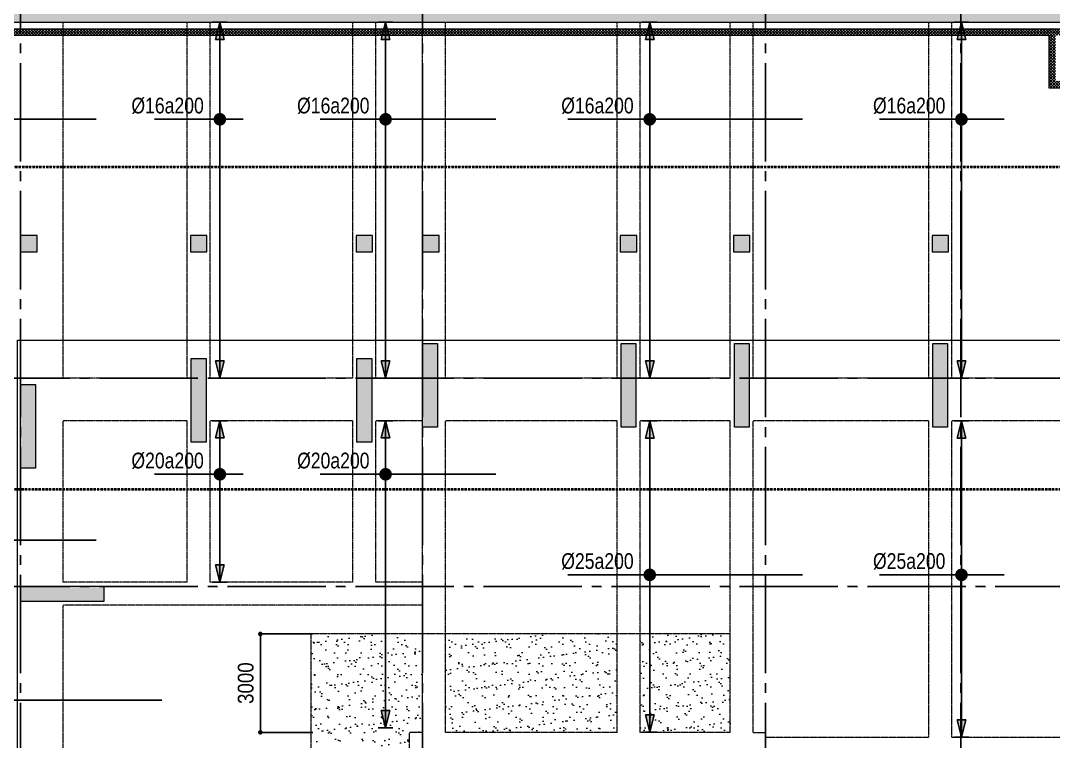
# Model space of a CAD drawing. Header units: millimetres. Extents: x -3819597 to -2591384, y 582389 to 820195.
# Drawn here: x -3748495 to -3717024, y 751156 to 773126 of the extents above; entities that cross this region are included whole.
import ezdxf
from ezdxf.enums import TextEntityAlignment as Align

# ---------------------------------------------------------------- set-up
doc = ezdxf.new("R2010")
doc.units = ezdxf.units.MM
doc.header["$MEASUREMENT"] = 0
for name, pattern in [('CENTER', [2, 1.25, -0.25, 0.25, -0.25]), ('CHG_XX_Damsan_Ham 2$0$CHG_XX_Damsan_Ham 2$0$HIDDEN', [0.375, 0.25, -0.125]), ('CHG_XX_Luoi truc$0$MB_Luoi truc$0$Center101', [13, 10, -1, 1, -1]), ('HIDDEN', [0.375, 0.25, -0.125])]:
    doc.linetypes.add(name, pattern=pattern)
doc.layers.get('0').update_dxf_attribs({"lineweight": 9})
doc.layers.get('Defpoints').update_dxf_attribs({"color": 10, "lineweight": 0})
for name, color, linetype in [('02HN. TEXT B', 1, 'Continuous'), ('08HN. SSS X', 6, 'Continuous'), ('12HN. GRID', 1, 'CENTER'), ('CHG_XX_Luoi truc$0$Grid', 34, 'Continuous'), ('CHG_XX_Luoi truc$0$Grid Line', 8, 'CHG_XX_Luoi truc$0$MB_Luoi truc$0$Center101'), ('dim', 51, 'Continuous')]:
    doc.layers.add(name, color=color, linetype=linetype)
for name, color, linetype, lineweight, plot in [('CHG_XX_Cot_Ham 2$0$NS-Column-H2', 90, 'Continuous', 13, False), ('CHG_XX_Cot_Ham 2$0$NS-Column-H2 @ 1', 90, 'Continuous', 13, False), ('CHG_XX_Cot_Ham 2$0$NS-Column-H2 @ 150', 90, 'Continuous', 13, False)]:
    doc.layers.add(name, color=color, linetype=linetype, lineweight=lineweight, plot=plot)
for name, color, linetype, lineweight in [('CHG_XX_Cot_Ham 2$0$NS-Pier-H2', 150, 'Continuous', 13), ('CHG_XX_Cot_Ham 2$0$NS-Pier-H2 @ 1', 150, 'Continuous', 13), ('CHG_XX_Cot_Ham 2$0$NS-Pier-H2 @ 150', 150, 'Continuous', 13), ("CHG_XX_Damsan_Ham 2$0$CHG_XX_Damsan_Ham 2$0$'S_General_Hidden_1 Thin", 1, 'CHG_XX_Damsan_Ham 2$0$CHG_XX_Damsan_Ham 2$0$HIDDEN', 18), ('CHG_XX_Damsan_Ham 2$0$CHG_XX_Damsan_Ham 2$0$CHG_XX_Damsan_Ham 2$0$Start net bao', 3, 'Continuous', 18), ('CHG_XX_Damsan_Ham 2$0$CHG_XX_Damsan_Ham 2$0$DBAO', 3, 'Continuous', 13), ('CHG_XX_Damsan_Ham 2$0$CHG_XX_Damsan_Ham 2$0$DTE-MEP-H-SLAB TEXT', 3, 'Continuous', 0), ('CHG_XX_Damsan_Ham 2$0$CHG_XX_Damsan_Ham 2$0$mach ngung thi cong', 6, 'Continuous', 13), ('CHG_XX_Damsan_Ham 2$0$CHG_XX_Damsan_Ham 2$0$Start hatch', 8, 'Continuous', 25), ('CHG_XX_Damsan_Ham 2$0$CHG_XX_Damsan_Ham 2$0$Start net bao', 3, 'Continuous', 18), ('CHG_XX_Damsan_Ham 2$0$HATCH', 57, 'Continuous', 9), ('CHG_XX_Damsan_Ham 2$0$mach ngung thi cong', 6, 'Continuous', 13), ('thep chay suot', 5, 'HIDDEN', 40)]:
    doc.layers.add(name, color=color, linetype=linetype, lineweight=lineweight)
doc.styles.add('[HN042014]STYLE', font='arial.ttf', dxfattribs={"width": 0.8})
doc.styles.add('CHG_XX_Luoi truc$0$MB_Luoi truc$0$Grid A-F$0$VNI-HelveCB', font='VHELVCB_0.TTF')
doc.styles.add('MB_Luoi truc$0$Arial_C', font='arial.ttf', dxfattribs={"width": 0.85})
doc.dimstyles.new('200', dxfattribs={"dimscale": 200, "dimtxt": 2.4, "dimasz": 0.7, "dimexe": 0.0003, "dimexo": 0, "dimgap": 1, "dimtad": 1, "dimdec": 0, "dimzin": 12, "dimdsep": 46, "dimtxsty": 'MB_Luoi truc$0$Arial_C', "dimblk": 'MB_Luoi truc$0$_Dot', "dimcen": 0.5, "dimclrd": 256, "dimclre": 8, "dimclrt": 1, "dimadec": 0, "dimazin": 0, "dimtfac": 1, "dimtdec": 0, "dimtix": 1, "dimtmove": 2, "dimatfit": 3, "dimldrblk": 'MB_Luoi truc$0$HTT Arrow 30', "dimfxl": 1, "dimtolj": 1, "dimtzin": 0, "dimlwe": -1, "dimarcsym": 0})
pattern_1 = [(45, (273994.73, -7150), (-44.194174, 44.194174), []), (135, (273994.73, -7150), (-44.194174, -44.194174), [])]

# ---------------------------------------------------------------- blocks, each defined once
blk = doc.blocks.new('*U563')
at = {"layer": '12HN. GRID', "linetype": 'Continuous'}
h = blk.add_hatch(color=256, dxfattribs=at)
h.dxf.hatch_style = 1
h.paths.add_polyline_path([(-44, 812), (44, 812), (0, 988)])
h = blk.add_hatch(color=256, dxfattribs=at)
h.dxf.hatch_style = 1
h.paths.add_polyline_path([(0, -2629), (44, -2453), (-44, -2453)])
at = {"layer": '08HN. SSS X', "linetype": 'ByBlock', "ltscale": 10}
for p, q in [((-1047, 0), (1514, 0)), ((-1047, 0), (-1047, 0)), ((1514, 0), (1514, 0))]:
    blk.add_line(p, q, dxfattribs=at)
at = {"layer": '12HN. GRID', "linetype": 'Continuous'}
for p, q in [((-75, 988), (75, 988)), ((-44, 812), (0, 988)), ((0, 988), (0, -2629)), ((0, 988), (44, 812)), ((-44, 812), (44, 812)), ((-44, -2453), (44, -2453)), ((-44, -2453), (0, -2629)), ((0, -2629), (44, -2453)), ((-75, -2629), (75, -2629))]:
    blk.add_line(p, q, dxfattribs=at)
at = {"layer": '12HN. GRID', "linetype": 'Continuous', "const_width": 64, "flags": 128}
blk.add_lwpolyline([(-32, 0, 1), (32, 0, 1)], format="xyb", close=True, dxfattribs=at)
at = {"layer": '02HN. TEXT B', "linetype": 'ByBlock', "style": '[HN042014]STYLE', "width": 0.8, "flags": 8}
blk.add_attdef('1', text='', height=160, dxfattribs=at).set_placement((164, 140), align=Align.MIDDLE_LEFT)
blk.add_attdef('0', text='', height=160, dxfattribs=at).set_placement((1102, 160), align=Align.MIDDLE_CENTER)
at = {"layer": 'Defpoints', "color": 9, "linetype": 'ByBlock', "style": '[HN042014]STYLE', "width": 0.8, "flags": 9}
for tag, p in [('2', (2518, 9127)), ('3', (2518, 8723)), ('4', (2518, 8318)), ('5', (2518, 7927))]:
    blk.add_attdef(tag, text='', height=250, dxfattribs=at).set_placement(p, align=Align.MIDDLE_CENTER)
blk = doc.blocks.new('*U522')
at = {"layer": '12HN. GRID', "linetype": 'Continuous'}
h = blk.add_hatch(color=256, dxfattribs=at)
h.dxf.hatch_style = 1
h.paths.add_polyline_path([(-44, 812), (44, 812), (0, 988)])
h = blk.add_hatch(color=256, dxfattribs=at)
h.dxf.hatch_style = 1
h.paths.add_polyline_path([(0, -2629), (44, -2453), (-44, -2453)])
at = {"layer": '08HN. SSS X', "linetype": 'ByBlock', "ltscale": 10}
for p, q in [((-235, 0), (665, 0)), ((-235, 0), (-235, 0)), ((665, 0), (665, 0))]:
    blk.add_line(p, q, dxfattribs=at)
at = {"layer": '12HN. GRID', "linetype": 'Continuous'}
for p, q in [((-75, 988), (75, 988)), ((-44, 812), (0, 988)), ((0, 988), (0, -2629)), ((0, 988), (44, 812)), ((-44, 812), (44, 812)), ((-44, -2453), (44, -2453)), ((-44, -2453), (0, -2629)), ((0, -2629), (44, -2453)), ((-75, -2629), (75, -2629))]:
    blk.add_line(p, q, dxfattribs=at)
at = {"layer": '12HN. GRID', "linetype": 'Continuous', "const_width": 64, "flags": 128}
blk.add_lwpolyline([(-32, 0, 1), (32, 0, 1)], format="xyb", close=True, dxfattribs=at)
at = {"layer": '02HN. TEXT B', "linetype": 'ByBlock', "style": '[HN042014]STYLE', "width": 0.8, "flags": 8}
blk.add_attdef('1', text='', height=160, dxfattribs=at).set_placement((164, 140), align=Align.MIDDLE_LEFT)
blk.add_attdef('0', text='', height=160, dxfattribs=at).set_placement((1102, 160), align=Align.MIDDLE_CENTER)
at = {"layer": 'Defpoints', "color": 9, "linetype": 'ByBlock', "style": '[HN042014]STYLE', "width": 0.8, "flags": 9}
for tag, p in [('2', (3130, 9127)), ('3', (3130, 8723)), ('4', (3130, 8318)), ('5', (3130, 7927))]:
    blk.add_attdef(tag, text='', height=250, dxfattribs=at).set_placement(p, align=Align.MIDDLE_CENTER)
blk = doc.blocks.new('*U525')
at = {"layer": '12HN. GRID', "linetype": 'Continuous'}
h = blk.add_hatch(color=256, dxfattribs=at)
h.dxf.hatch_style = 1
h.paths.add_polyline_path([(-44, 812), (44, 812), (0, 988)])
h = blk.add_hatch(color=256, dxfattribs=at)
h.dxf.hatch_style = 1
h.paths.add_polyline_path([(0, -2629), (44, -2453), (-44, -2453)])
at = {"layer": '08HN. SSS X', "linetype": 'ByBlock', "ltscale": 10}
for p, q in [((-1120, 0), (665, 0)), ((-1120, 0), (-1120, 0)), ((665, 0), (665, 0))]:
    blk.add_line(p, q, dxfattribs=at)
at = {"layer": '12HN. GRID', "linetype": 'Continuous'}
for p, q in [((-75, 988), (75, 988)), ((-44, 812), (0, 988)), ((0, 988), (0, -2629)), ((0, 988), (44, 812)), ((-44, 812), (44, 812)), ((-44, -2453), (44, -2453)), ((-44, -2453), (0, -2629)), ((0, -2629), (44, -2453)), ((-75, -2629), (75, -2629))]:
    blk.add_line(p, q, dxfattribs=at)
at = {"layer": '12HN. GRID', "linetype": 'Continuous', "const_width": 64, "flags": 128}
blk.add_lwpolyline([(-32, 0, 1), (32, 0, 1)], format="xyb", close=True, dxfattribs=at)
at = {"layer": '02HN. TEXT B', "linetype": 'ByBlock', "style": '[HN042014]STYLE', "width": 0.8, "flags": 8}
blk.add_attdef('1', text='', height=160, dxfattribs=at).set_placement((164, 140), align=Align.MIDDLE_LEFT)
blk.add_attdef('0', text='', height=160, dxfattribs=at).set_placement((1102, 160), align=Align.MIDDLE_CENTER)
at = {"layer": 'Defpoints', "color": 9, "linetype": 'ByBlock', "style": '[HN042014]STYLE', "width": 0.8, "flags": 9}
for tag, p in [('2', (3130, 9127)), ('3', (3130, 8723)), ('4', (3130, 8318)), ('5', (3130, 7927))]:
    blk.add_attdef(tag, text='', height=250, dxfattribs=at).set_placement(p, align=Align.MIDDLE_CENTER)
blk = doc.blocks.new('*U527')
at = {"layer": '12HN. GRID', "linetype": 'Continuous'}
h = blk.add_hatch(color=256, dxfattribs=at)
h.dxf.hatch_style = 1
h.paths.add_polyline_path([(-44, 812), (44, 812), (0, 988)])
h = blk.add_hatch(color=256, dxfattribs=at)
h.dxf.hatch_style = 1
h.paths.add_polyline_path([(0, -2629), (44, -2453), (-44, -2453)])
at = {"layer": '08HN. SSS X', "linetype": 'ByBlock', "ltscale": 10}
for p, q in [((-1551, 0), (832, 0)), ((-1551, 0), (-1551, 0)), ((832, 0), (832, 0))]:
    blk.add_line(p, q, dxfattribs=at)
at = {"layer": '12HN. GRID', "linetype": 'Continuous'}
for p, q in [((-75, 988), (75, 988)), ((-44, 812), (0, 988)), ((0, 988), (0, -2629)), ((0, 988), (44, 812)), ((-44, 812), (44, 812)), ((-44, -2453), (44, -2453)), ((-44, -2453), (0, -2629)), ((0, -2629), (44, -2453)), ((-75, -2629), (75, -2629))]:
    blk.add_line(p, q, dxfattribs=at)
at = {"layer": '12HN. GRID', "linetype": 'Continuous', "const_width": 64, "flags": 128}
blk.add_lwpolyline([(-32, 0, 1), (32, 0, 1)], format="xyb", close=True, dxfattribs=at)
at = {"layer": '02HN. TEXT B', "linetype": 'ByBlock', "style": '[HN042014]STYLE', "width": 0.8, "flags": 8}
blk.add_attdef('1', text='', height=160, dxfattribs=at).set_placement((164, 140), align=Align.MIDDLE_LEFT)
blk.add_attdef('0', text='', height=160, dxfattribs=at).set_placement((1102, 160), align=Align.MIDDLE_CENTER)
at = {"layer": 'Defpoints', "color": 9, "linetype": 'ByBlock', "style": '[HN042014]STYLE', "width": 0.8, "flags": 9}
for tag, p in [('2', (3130, 9127)), ('3', (3130, 8723)), ('4', (3130, 8318)), ('5', (3130, 7927))]:
    blk.add_attdef(tag, text='', height=250, dxfattribs=at).set_placement(p, align=Align.MIDDLE_CENTER)
blk = doc.blocks.new('*U551')
at = {"layer": '12HN. GRID', "linetype": 'Continuous'}
h = blk.add_hatch(color=256, dxfattribs=at)
h.dxf.hatch_style = 1
h.paths.add_polyline_path([(-44, 812), (44, 812), (0, 988)])
h = blk.add_hatch(color=256, dxfattribs=at)
h.dxf.hatch_style = 1
h.paths.add_polyline_path([(0, -2629), (44, -2453), (-44, -2453)])
at = {"layer": '08HN. SSS X', "linetype": 'ByBlock', "ltscale": 10}
for p, q in [((-435, 0), (832, 0)), ((-435, 0), (-435, 0)), ((832, 0), (832, 0))]:
    blk.add_line(p, q, dxfattribs=at)
at = {"layer": '12HN. GRID', "linetype": 'Continuous'}
for p, q in [((-75, 988), (75, 988)), ((-44, 812), (0, 988)), ((0, 988), (0, -2629)), ((0, 988), (44, 812)), ((-44, 812), (44, 812)), ((-44, -2453), (44, -2453)), ((-44, -2453), (0, -2629)), ((0, -2629), (44, -2453)), ((-75, -2629), (75, -2629))]:
    blk.add_line(p, q, dxfattribs=at)
at = {"layer": '12HN. GRID', "linetype": 'Continuous', "const_width": 64, "flags": 128}
blk.add_lwpolyline([(-32, 0, 1), (32, 0, 1)], format="xyb", close=True, dxfattribs=at)
at = {"layer": '02HN. TEXT B', "linetype": 'ByBlock', "style": '[HN042014]STYLE', "width": 0.8, "flags": 8}
blk.add_attdef('1', text='', height=160, dxfattribs=at).set_placement((164, 140), align=Align.MIDDLE_LEFT)
blk.add_attdef('0', text='', height=160, dxfattribs=at).set_placement((1102, 160), align=Align.MIDDLE_CENTER)
at = {"layer": 'Defpoints', "color": 9, "linetype": 'ByBlock', "style": '[HN042014]STYLE', "width": 0.8, "flags": 9}
for tag, p in [('2', (3130, 9127)), ('3', (3130, 8723)), ('4', (3130, 8318)), ('5', (3130, 7927))]:
    blk.add_attdef(tag, text='', height=250, dxfattribs=at).set_placement(p, align=Align.MIDDLE_CENTER)
blk = doc.blocks.new('*U703')
at = {"layer": 'thep chay suot', "linetype": 'HIDDEN', "ltscale": 10}
blk.add_line((-27727, 0), (10959, 0), dxfattribs=at)
at = {"layer": '02HN. TEXT B', "linetype": 'ByBlock', "style": '[HN042014]STYLE', "width": 0.8, "flags": 8}
blk.add_attdef('0', text='', height=160, dxfattribs=at).set_placement((-351, 260), align=Align.MIDDLE_CENTER)
blk.add_attdef('1', text='', height=160, dxfattribs=at).set_placement((152, 180), align=Align.MIDDLE_LEFT)
at = {"layer": 'Defpoints', "color": 9, "linetype": 'ByBlock', "style": '[HN042014]STYLE', "width": 0.8, "flags": 9}
for tag, p in [('2', (-12351, -1000)), ('3', (-12351, -1405)), ('4', (-12351, -1810)), ('5', (-12351, -2200))]:
    blk.add_attdef(tag, text='', height=250, dxfattribs=at).set_placement(p, align=Align.MIDDLE_CENTER)
blk = doc.blocks.new('*U518')
at = {"layer": '12HN. GRID', "linetype": 'Continuous'}
h = blk.add_hatch(color=256, dxfattribs=at)
h.dxf.hatch_style = 1
h.paths.add_polyline_path([(-44, 1040), (44, 1040), (0, 1216)])
h = blk.add_hatch(color=256, dxfattribs=at)
h.dxf.hatch_style = 1
h.paths.add_polyline_path([(0, -426), (44, -250), (-44, -250)])
at = {"layer": '08HN. SSS X', "linetype": 'ByBlock', "ltscale": 10}
for p, q in [((-1047, 0), (375, 0)), ((-1047, 0), (-1047, 0)), ((375, 0), (375, 0))]:
    blk.add_line(p, q, dxfattribs=at)
at = {"layer": '12HN. GRID', "linetype": 'Continuous'}
for p, q in [((-75, 1216), (75, 1216)), ((-44, 1040), (0, 1216)), ((0, 1216), (0, -426)), ((0, 1216), (44, 1040)), ((-44, 1040), (44, 1040)), ((-44, -250), (44, -250)), ((-44, -250), (0, -426)), ((0, -426), (44, -250)), ((-75, -426), (75, -426))]:
    blk.add_line(p, q, dxfattribs=at)
at = {"layer": '12HN. GRID', "linetype": 'Continuous', "const_width": 64, "flags": 128}
blk.add_lwpolyline([(-32, 0, 1), (32, 0, 1)], format="xyb", close=True, dxfattribs=at)
at = {"layer": '02HN. TEXT B', "linetype": 'ByBlock', "style": '[HN042014]STYLE', "width": 0.8, "flags": 8}
blk.add_attdef('1', text='', height=160, dxfattribs=at).set_placement((164, 140), align=Align.MIDDLE_LEFT)
blk.add_attdef('0', text='', height=160, dxfattribs=at).set_placement((1102, 160), align=Align.MIDDLE_CENTER)
at = {"layer": 'Defpoints', "color": 9, "linetype": 'ByBlock', "style": '[HN042014]STYLE', "width": 0.8, "flags": 9}
for tag, p in [('2', (2518, 9355)), ('3', (2518, 8951)), ('4', (2518, 8546)), ('5', (2518, 8155))]:
    blk.add_attdef(tag, text='', height=250, dxfattribs=at).set_placement(p, align=Align.MIDDLE_CENTER)
blk = doc.blocks.new('*U564')
at = {"layer": '12HN. GRID', "linetype": 'Continuous'}
h = blk.add_hatch(color=256, dxfattribs=at)
h.dxf.hatch_style = 1
h.paths.add_polyline_path([(-44, 369), (44, 369), (0, 545)])
h = blk.add_hatch(color=256, dxfattribs=at)
h.dxf.hatch_style = 1
h.paths.add_polyline_path([(0, -1097), (44, -921), (-44, -921)])
at = {"layer": '08HN. SSS X', "linetype": 'ByBlock', "ltscale": 10}
for p, q in [((-235, 0), (665, 0)), ((-235, 0), (-235, 0)), ((665, 0), (665, 0))]:
    blk.add_line(p, q, dxfattribs=at)
at = {"layer": '12HN. GRID', "linetype": 'Continuous'}
for p, q in [((-75, 545), (75, 545)), ((-44, 369), (0, 545)), ((0, 545), (0, -1097)), ((0, 545), (44, 369)), ((-44, 369), (44, 369)), ((-44, -921), (44, -921)), ((-44, -921), (0, -1097)), ((0, -1097), (44, -921)), ((-75, -1097), (75, -1097))]:
    blk.add_line(p, q, dxfattribs=at)
at = {"layer": '12HN. GRID', "linetype": 'Continuous', "const_width": 64, "flags": 128}
blk.add_lwpolyline([(-32, 0, 1), (32, 0, 1)], format="xyb", close=True, dxfattribs=at)
at = {"layer": '02HN. TEXT B', "linetype": 'ByBlock', "style": '[HN042014]STYLE', "width": 0.8, "flags": 8}
blk.add_attdef('1', text='', height=160, dxfattribs=at).set_placement((164, 140), align=Align.MIDDLE_LEFT)
blk.add_attdef('0', text='', height=160, dxfattribs=at).set_placement((1102, 160), align=Align.MIDDLE_CENTER)
at = {"layer": 'Defpoints', "color": 9, "linetype": 'ByBlock', "style": '[HN042014]STYLE', "width": 0.8, "flags": 9}
for tag, p in [('2', (3130, 8685)), ('3', (3130, 8280)), ('4', (3130, 7875)), ('5', (3130, 7485))]:
    blk.add_attdef(tag, text='', height=250, dxfattribs=at).set_placement(p, align=Align.MIDDLE_CENTER)
blk = doc.blocks.new('*U704')
at = {"layer": 'thep chay suot', "linetype": 'HIDDEN', "ltscale": 10}
blk.add_line((-15836, 0), (23091, 0), dxfattribs=at)
at = {"layer": '02HN. TEXT B', "linetype": 'ByBlock', "style": '[HN042014]STYLE', "width": 0.8, "flags": 8}
blk.add_attdef('0', text='', height=160, dxfattribs=at).set_placement((-351, 260), align=Align.MIDDLE_CENTER)
blk.add_attdef('1', text='', height=160, dxfattribs=at).set_placement((152, -144), align=Align.MIDDLE_LEFT)
at = {"layer": 'Defpoints', "color": 9, "linetype": 'ByBlock', "style": '[HN042014]STYLE', "width": 0.8, "flags": 9}
for tag, p in [('2', (-480, -186)), ('3', (-480, -590)), ('4', (-480, -995)), ('5', (-480, -1386))]:
    blk.add_attdef(tag, text='', height=250, dxfattribs=at).set_placement(p, align=Align.MIDDLE_CENTER)
blk = doc.blocks.new('*U565')
at = {"layer": '12HN. GRID', "linetype": 'Continuous'}
h = blk.add_hatch(color=256, dxfattribs=at)
h.dxf.hatch_style = 1
h.paths.add_polyline_path([(-44, 369), (44, 369), (0, 545)])
h = blk.add_hatch(color=256, dxfattribs=at)
h.dxf.hatch_style = 1
h.paths.add_polyline_path([(0, -2577), (44, -2401), (-44, -2401)])
at = {"layer": '08HN. SSS X', "linetype": 'ByBlock', "ltscale": 10}
for p, q in [((-1120, 0), (665, 0)), ((-1120, 0), (-1120, 0)), ((665, 0), (665, 0))]:
    blk.add_line(p, q, dxfattribs=at)
at = {"layer": '12HN. GRID', "linetype": 'Continuous'}
for p, q in [((-75, 545), (75, 545)), ((-44, 369), (0, 545)), ((0, 545), (0, -2577)), ((0, 545), (44, 369)), ((-44, 369), (44, 369)), ((-44, -2401), (44, -2401)), ((-44, -2401), (0, -2577)), ((0, -2577), (44, -2401)), ((-75, -2577), (75, -2577))]:
    blk.add_line(p, q, dxfattribs=at)
at = {"layer": '12HN. GRID', "linetype": 'Continuous', "const_width": 64, "flags": 128}
blk.add_lwpolyline([(-32, 0, 1), (32, 0, 1)], format="xyb", close=True, dxfattribs=at)
at = {"layer": '02HN. TEXT B', "linetype": 'ByBlock', "style": '[HN042014]STYLE', "width": 0.8, "flags": 8}
blk.add_attdef('1', text='', height=160, dxfattribs=at).set_placement((164, 140), align=Align.MIDDLE_LEFT)
blk.add_attdef('0', text='', height=160, dxfattribs=at).set_placement((1102, 160), align=Align.MIDDLE_CENTER)
at = {"layer": 'Defpoints', "color": 9, "linetype": 'ByBlock', "style": '[HN042014]STYLE', "width": 0.8, "flags": 9}
for tag, p in [('2', (3130, 9127)), ('3', (3130, 8723)), ('4', (3130, 8318)), ('5', (3130, 7927))]:
    blk.add_attdef(tag, text='', height=250, dxfattribs=at).set_placement(p, align=Align.MIDDLE_CENTER)
blk = doc.blocks.new('*U733')
at = {"layer": '12HN. GRID', "linetype": 'Continuous'}
h = blk.add_hatch(color=256, dxfattribs=at)
h.dxf.hatch_style = 1
h.paths.add_polyline_path([(-44, 788), (44, 788), (0, 964)])
h = blk.add_hatch(color=256, dxfattribs=at)
h.dxf.hatch_style = 1
h.paths.add_polyline_path([(0, -2977), (44, -2801), (-44, -2801)])
at = {"layer": '08HN. SSS X', "linetype": 'ByBlock', "ltscale": 10}
for p, q in [((-1714, 0), (375, 0)), ((-1714, 0), (-1714, 0)), ((375, 0), (375, 0))]:
    blk.add_line(p, q, dxfattribs=at)
at = {"layer": '12HN. GRID', "linetype": 'Continuous'}
for p, q in [((-75, 964), (75, 964)), ((-44, 788), (0, 964)), ((0, 964), (0, -2977)), ((0, 964), (44, 788)), ((-44, 788), (44, 788)), ((-44, -2801), (44, -2801)), ((-44, -2801), (0, -2977)), ((0, -2977), (44, -2801)), ((-75, -2977), (75, -2977))]:
    blk.add_line(p, q, dxfattribs=at)
at = {"layer": '12HN. GRID', "linetype": 'Continuous', "const_width": 64, "flags": 128}
blk.add_lwpolyline([(-32, 0, 1), (32, 0, 1)], format="xyb", close=True, dxfattribs=at)
at = {"layer": '02HN. TEXT B', "linetype": 'ByBlock', "style": '[HN042014]STYLE', "width": 0.8, "flags": 8}
blk.add_attdef('1', text='', height=160, dxfattribs=at).set_placement((164, 140), align=Align.MIDDLE_LEFT)
blk.add_attdef('0', text='', height=160, dxfattribs=at).set_placement((1102, 160), align=Align.MIDDLE_CENTER)
at = {"layer": 'Defpoints', "color": 9, "linetype": 'ByBlock', "style": '[HN042014]STYLE', "width": 0.8, "flags": 9}
for tag, p in [('2', (2518, 9104)), ('3', (2518, 8699)), ('4', (2518, 8295)), ('5', (2518, 7904))]:
    blk.add_attdef(tag, text='', height=250, dxfattribs=at).set_placement(p, align=Align.MIDDLE_CENTER)
blk = doc.blocks.new('*U571')
at = {"layer": '12HN. GRID', "linetype": 'Continuous'}
h = blk.add_hatch(color=256, dxfattribs=at)
h.dxf.hatch_style = 1
h.paths.add_polyline_path([(-44, 1390), (44, 1390), (0, 1566)])
h = blk.add_hatch(color=256, dxfattribs=at)
h.dxf.hatch_style = 1
h.paths.add_polyline_path([(0, -1600), (44, -1424), (-44, -1424)])
at = {"layer": '08HN. SSS X', "linetype": 'ByBlock', "ltscale": 10}
for p, q in [((-1551, 0), (832, 0)), ((-1551, 0), (-1551, 0)), ((832, 0), (832, 0))]:
    blk.add_line(p, q, dxfattribs=at)
at = {"layer": '12HN. GRID', "linetype": 'Continuous'}
for p, q in [((-75, 1566), (75, 1566)), ((-44, 1390), (0, 1566)), ((0, 1566), (0, -1600)), ((0, 1566), (44, 1390)), ((-44, 1390), (44, 1390)), ((-44, -1424), (44, -1424)), ((-44, -1424), (0, -1600)), ((0, -1600), (44, -1424)), ((-75, -1600), (75, -1600))]:
    blk.add_line(p, q, dxfattribs=at)
at = {"layer": '12HN. GRID', "linetype": 'Continuous', "const_width": 64, "flags": 128}
blk.add_lwpolyline([(-32, 0, 1), (32, 0, 1)], format="xyb", close=True, dxfattribs=at)
at = {"layer": '02HN. TEXT B', "linetype": 'ByBlock', "style": '[HN042014]STYLE', "width": 0.8, "flags": 8}
blk.add_attdef('1', text='', height=160, dxfattribs=at).set_placement((164, 140), align=Align.MIDDLE_LEFT)
blk.add_attdef('0', text='', height=160, dxfattribs=at).set_placement((1102, 160), align=Align.MIDDLE_CENTER)
at = {"layer": 'Defpoints', "color": 9, "linetype": 'ByBlock', "style": '[HN042014]STYLE', "width": 0.8, "flags": 9}
for tag, p in [('2', (3130, 9127)), ('3', (3130, 8723)), ('4', (3130, 8318)), ('5', (3130, 7927))]:
    blk.add_attdef(tag, text='', height=250, dxfattribs=at).set_placement(p, align=Align.MIDDLE_CENTER)
blk = doc.blocks.new('*U572')
at = {"layer": '12HN. GRID', "linetype": 'Continuous'}
h = blk.add_hatch(color=256, dxfattribs=at)
h.dxf.hatch_style = 1
h.paths.add_polyline_path([(-44, 1390), (44, 1390), (0, 1566)])
h = blk.add_hatch(color=256, dxfattribs=at)
h.dxf.hatch_style = 1
h.paths.add_polyline_path([(0, -1650), (44, -1474), (-44, -1474)])
at = {"layer": '08HN. SSS X', "linetype": 'ByBlock', "ltscale": 10}
for p, q in [((-435, 0), (832, 0)), ((-435, 0), (-435, 0)), ((832, 0), (832, 0))]:
    blk.add_line(p, q, dxfattribs=at)
at = {"layer": '12HN. GRID', "linetype": 'Continuous'}
for p, q in [((-75, 1566), (75, 1566)), ((-44, 1390), (0, 1566)), ((0, 1566), (0, -1650)), ((0, 1566), (44, 1390)), ((-44, 1390), (44, 1390)), ((-44, -1474), (44, -1474)), ((-44, -1474), (0, -1650)), ((0, -1650), (44, -1474)), ((-75, -1650), (75, -1650))]:
    blk.add_line(p, q, dxfattribs=at)
at = {"layer": '12HN. GRID', "linetype": 'Continuous', "const_width": 64, "flags": 128}
blk.add_lwpolyline([(-32, 0, 1), (32, 0, 1)], format="xyb", close=True, dxfattribs=at)
at = {"layer": '02HN. TEXT B', "linetype": 'ByBlock', "style": '[HN042014]STYLE', "width": 0.8, "flags": 8}
blk.add_attdef('1', text='', height=160, dxfattribs=at).set_placement((164, 140), align=Align.MIDDLE_LEFT)
blk.add_attdef('0', text='', height=160, dxfattribs=at).set_placement((1102, 160), align=Align.MIDDLE_CENTER)
at = {"layer": 'Defpoints', "color": 9, "linetype": 'ByBlock', "style": '[HN042014]STYLE', "width": 0.8, "flags": 9}
for tag, p in [('2', (3130, 9127)), ('3', (3130, 8723)), ('4', (3130, 8318)), ('5', (3130, 7927))]:
    blk.add_attdef(tag, text='', height=250, dxfattribs=at).set_placement(p, align=Align.MIDDLE_CENTER)
blk = doc.blocks.new('*U1035')
at = {"layer": 'CHG_XX_Cot_Ham 2$0$NS-Pier-H2 @ 1'}
h = blk.add_hatch(color=256, dxfattribs=at)
h.dxf.hatch_style = 1
h.paths.add_polyline_path([(450, 0), (0, 0), (0, -2550), (450, -2550)])
at = {"layer": 'CHG_XX_Cot_Ham 2$0$NS-Pier-H2 @ 150'}
h = blk.add_hatch(color=256, dxfattribs=at)
h.dxf.hatch_style = 1
h.paths.add_polyline_path([(450, 0), (0, 0), (0, -2550), (450, -2550)])
blk = doc.blocks.new('CHG_XX_Cot_Ham 2$0$Block A_C450x2250')
at = {"layer": 'CHG_XX_Cot_Ham 2$0$NS-Pier-H2'}
blk.add_lwpolyline([(450, -2550), (0, -2550), (0, 0), (450, 0)], close=True, dxfattribs=at)
blk.add_blockref('*U1035', (0, 0), dxfattribs=at)
blk = doc.blocks.new('*U1037')
at = {"layer": 'CHG_XX_Cot_Ham 2$0$NS-Column-H2 @ 1'}
h = blk.add_hatch(color=256, dxfattribs=at)
h.dxf.hatch_style = 1
h.paths.add_polyline_path([(-250, -250), (-250, 250), (250, 250), (250, -250)])
at = {"layer": 'CHG_XX_Cot_Ham 2$0$NS-Column-H2 @ 150'}
h = blk.add_hatch(color=256, dxfattribs=at)
h.dxf.hatch_style = 1
h.paths.add_polyline_path([(-250, -250), (-250, 250), (250, 250), (250, -250)])
blk = doc.blocks.new('CHG_XX_Cot_Ham 2$0$500x500')
at = {"layer": 'CHG_XX_Cot_Ham 2$0$NS-Column-H2'}
blk.add_lwpolyline([(250, -250), (250, 250), (-250, 250), (-250, -250)], close=True, dxfattribs=at)
blk.add_blockref('*U1037', (0, 0), dxfattribs=at)
blk = doc.blocks.new('*U1029')
at = {"layer": 'CHG_XX_Luoi truc$0$Grid Line'}
blk.add_line((0, 0), (0, 608), dxfattribs=at)
at = {"layer": 'CHG_XX_Luoi truc$0$Grid', "lineweight": -2, "style": 'CHG_XX_Luoi truc$0$MB_Luoi truc$0$Grid A-F$0$VNI-HelveCB'}
for tag, p in [('GRIDSUB', (0, 617)), ('GRID', (0, -9))]:
    blk.add_attdef(tag, text='', height=5, dxfattribs=at).set_placement(p, align=Align.MIDDLE)
blk = doc.blocks.new('*U1030')
at = {"layer": 'CHG_XX_Luoi truc$0$Grid Line'}
blk.add_line((0, 0), (0, 608), dxfattribs=at)
at = {"layer": 'CHG_XX_Luoi truc$0$Grid', "lineweight": -2, "style": 'CHG_XX_Luoi truc$0$MB_Luoi truc$0$Grid A-F$0$VNI-HelveCB'}
for tag, p in [('GRIDSUB', (0, 617)), ('GRID', (0, -9))]:
    blk.add_attdef(tag, text='', height=5, dxfattribs=at).set_placement(p, align=Align.MIDDLE)
blk = doc.blocks.new('*U1031')
at = {"layer": 'CHG_XX_Luoi truc$0$Grid Line'}
blk.add_line((0, 0), (0, 438), dxfattribs=at)
at = {"layer": 'CHG_XX_Luoi truc$0$Grid', "lineweight": -2, "style": 'CHG_XX_Luoi truc$0$MB_Luoi truc$0$Grid A-F$0$VNI-HelveCB'}
for tag, p in [('GRIDSUB', (0, 447)), ('GRID', (0, -9))]:
    blk.add_attdef(tag, text='', height=5, dxfattribs=at).set_placement(p, align=Align.MIDDLE)
blk = doc.blocks.new('CHG_XX_Luoi truc')
at = {"layer": 'CHG_XX_Luoi truc$0$Grid', "xscale": 300, "yscale": 300, "zscale": 300}
for name, p in [('*U1030', (0, -12747)), ('*U1029', (12250, -12747)), ('*U1029', (22700, -12747)), ('*U1029', (28650, -12747))]:
    blk.add_blockref(name, p, dxfattribs=at)
at = {"layer": 'CHG_XX_Luoi truc$0$Grid', "xscale": 300.0000000000013, "yscale": 300.0000000000013, "zscale": 300.0000000000013, "rotation": 90}
for p in [(110703, 152250), (110703, 145900)]:
    blk.add_blockref('*U1031', p, dxfattribs=at)
blk = doc.blocks.new('CHG_XX_Cot_Ham 2')
at = {"layer": 'CHG_XX_Cot_Ham 2$0$NS-Pier-H2'}
h = blk.add_hatch(color=256, dxfattribs=at)
h.dxf.hatch_style = 1
h.paths.add_polyline_path([(99639.2, 163400), (-10900, 163400), (-10900, 85450), (-300, 85450), (-300, 84050), (32350, 84050), (32350, -9000), (103575.5, -9000), (106050, -6022), (106050, 158254.3)])
h.paths.add_polyline_path([(99533.7, 163100), (105750, 158110.4), (105750, 90450), (105650, 90450), (105750, 90450), (105750, 13850), (105750, 13722.3), (105750, -5913.6), (103434.7, -8700), (93599.8, -8700), (93299.8, -8700), (32650, -8700), (32650, 84350), (0, 84350), (0, 85750), (-10600, 85750), (-10600, 163100), (93600, 163100)], flags=16)
blk.add_line((-10600, 163100), (99533.7, 163100), dxfattribs=at)
at = {"layer": 'CHG_XX_Cot_Ham 2$0$NS-Column-H2'}
for p in [(250, 156350), (5425, 156350), (10475, 156350), (12500, 156350), (18525, 156350), (21975, 156350), (28025, 156343.1)]:
    blk.add_blockref('CHG_XX_Cot_Ham 2$0$500x500', p, dxfattribs=at)
at = {"layer": 'CHG_XX_Cot_Ham 2$0$NS-Pier-H2'}
for name, p in [('CHG_XX_Luoi truc', (0, 0)), ('CHG_XX_Cot_Ham 2$0$Block A_C450x2250', (12250, 153300)), ('CHG_XX_Cot_Ham 2$0$Block A_C450x2250', (18300, 153300)), ('CHG_XX_Cot_Ham 2$0$Block A_C450x2250', (21750, 153300)), ('CHG_XX_Cot_Ham 2$0$Block A_C450x2250', (27800, 153300)), ('CHG_XX_Cot_Ham 2$0$Block A_C450x2250', (5200, 152850)), ('CHG_XX_Cot_Ham 2$0$Block A_C450x2250', (10250, 152850)), ('CHG_XX_Cot_Ham 2$0$Block A_C450x2250', (0, 152050))]:
    blk.add_blockref(name, p, dxfattribs=at)
at = {"layer": 'CHG_XX_Cot_Ham 2$0$NS-Pier-H2', "xscale": -1, "rotation": 90}
blk.add_blockref('CHG_XX_Cot_Ham 2$0$Block A_C450x2250', (0, 145900), dxfattribs=at)
blk = doc.blocks.new('CHG_XX_Damsan_Ham 2$0$CHG_XX_Damsan_Ham 2$0$sdfsgdh')
at = {"layer": 'CHG_XX_Damsan_Ham 2$0$CHG_XX_Damsan_Ham 2$0$Start hatch', "ltscale": 0.5}
h = blk.add_hatch(dxfattribs=at)
h.set_pattern_fill('ANSI37', color=256, scale=500)
h.set_pattern_definition(pattern_1)
h.paths.add_polyline_path([(42037, 2000), (1900, 2000), (1900, -400), (500, -400), (500, 0), (300, 0), (300, -600), (500, -600), (2100, -600), (2100, 1800), (42037, 1800)])
h = blk.add_hatch(dxfattribs=at)
h.set_pattern_fill('ANSI37', color=256, scale=500)
h.set_pattern_definition(pattern_1)
h.paths.add_polyline_path([(102202, 2000), (75028, 2000), (75028, 400), (72228, 400), (72228, 1800), (72628, 1800), (72628, 2000), (45037, 2000), (45037, 400), (42237, 400), (42237, 1800), (42637, 1800), (42637, 2000), (42037, 2000), (42037, 1800), (42037, 200), (45237, 200), (45237, 1800), (72028, 1800), (72028, 200), (75228, 200), (75228, 1800), (102002, 1800), (102202, 1800)])
at = {"layer": 'CHG_XX_Damsan_Ham 2$0$CHG_XX_Damsan_Ham 2$0$DTE-MEP-H-SLAB TEXT', "color": 2, "ltscale": 0.5}
for p, q in [((1900, 2000), (42637, 2000)), ((2100, 1800), (42037, 1800)), ((42037, 1800), (42037, 200)), ((42037, 200), (45237, 200))]:
    blk.add_line(p, q, dxfattribs=at)
blk = doc.blocks.new('CHG_XX_Damsan_Ham 2', base_point=(3089256, -609981))
at = {"layer": 'CHG_XX_Damsan_Ham 2$0$HATCH'}
h = blk.add_hatch(dxfattribs=at)
h.set_pattern_fill('AR-SAND', color=256, scale=262.5)
h.paths.add_polyline_path([(12250, 144450), (8850, 144450), (8850, 141050), (11850, 141050), (11850, 141450), (12250, 141450)])
h = blk.add_hatch(dxfattribs=at)
h.set_pattern_fill('AR-SAND', color=256, scale=262.5)
h.paths.add_polyline_path([(18175, 144450), (12950, 144450), (12950, 141450), (18175, 141450)])
h = blk.add_hatch(dxfattribs=at)
h.set_pattern_fill('AR-SAND', color=256, scale=262.5)
h.paths.add_polyline_path([(21625, 144450), (18875, 144450), (18875, 141450), (21625, 141450)])
at = {"layer": "CHG_XX_Damsan_Ham 2$0$CHG_XX_Damsan_Ham 2$0$'S_General_Hidden_1 Thin", "ltscale": 10}
for p, q in [((1300, 152250), (1300, 163100)), ((5075, 152850), (5075, 163100)), ((5775, 152250), (5775, 163100)), ((10125, 152250), (10125, 163100)), ((10825, 152250), (10825, 163100)), ((12250, 152850), (12250, 163100)), ((12250, 152250), (12250, 163100)), ((12950, 152250), (12950, 163100)), ((18175, 152250), (18175, 163100)), ((18875, 152250), (18875, 163100)), ((21625, 152250), (21625, 163100)), ((22325, 152250), (22325, 163100)), ((27675, 152250), (27675, 163100)), ((28375, 152250), (28375, 163100)), ((5075, 152250), (5075, 154285)), ((5075, 152250), (1300, 152250)), ((10132, 152250), (5775, 152250)), ((10825, 152250), (12250, 152250)), ((18175, 152250), (12950, 152250)), ((18175, 152250), (12950, 152250)), ((21625, 152250), (18875, 152250)), ((21625, 152250), (18875, 152250)), ((27675, 152250), (22325, 152250)), ((27675, 152250), (22325, 152250)), ((34048, 152250), (28375, 152250)), ((1300, 146025), (1300, 150950)), ((5075, 150950), (1300, 150950)), ((5075, 146025), (5075, 150950)), ((5775, 146025), (5775, 150950)), ((10132, 150950), (5775, 150950)), ((10125, 146025), (10125, 150950)), ((12250, 150950), (10825, 150950)), ((10825, 146025), (10825, 150950)), ((12250, 146025), (12250, 150950)), ((12950, 141450), (12950, 150950)), ((18175, 150950), (12950, 150950)), ((18175, 141450), (18175, 150950)), ((18875, 141450), (18875, 150950)), ((21625, 150950), (18875, 150950)), ((21625, 141450), (21625, 150950)), ((22325, 141450), (22325, 150950)), ((27675, 150950), (22325, 150950)), ((27675, 141300), (27675, 150950)), ((28375, 141300), (28375, 150950)), ((34048, 150950), (28375, 150950)), ((5075, 146025), (1300, 146025)), ((10125, 146025), (5775, 146025)), ((12250, 146025), (10825, 146025)), ((12250, 145325), (1300, 145325)), ((1300, 139525), (1300, 145325)), ((12250, 141450), (12250, 145325)), ((8850, 130000), (8850, 144450)), ((21625, 144450), (8850, 144450)), ((12250, 141450), (11850, 141450)), ((11850, 139525), (11850, 141450)), ((18175, 141450), (12950, 141450)), ((21625, 141450), (18875, 141450)), ((22325, 141450), (22700, 141450)), ((22700, 141450), (22700, 141300)), ((22700, 141300), (27675, 141300)), ((28375, 141300), (34048, 141300))]:
    blk.add_line(p, q, dxfattribs=at)
at = {"layer": 'CHG_XX_Damsan_Ham 2$0$CHG_XX_Damsan_Ham 2$0$CHG_XX_Damsan_Ham 2$0$Start net bao'}
blk.add_lwpolyline([(-10600, 85750), (-10600, 163100), (99534, 163100), (105750, 158106), (105750, 128050)], dxfattribs=at)
at = {"layer": 'CHG_XX_Damsan_Ham 2$0$CHG_XX_Damsan_Ham 2$0$mach ngung thi cong'}
blk.add_lwpolyline([(23700, 90148), (-100, 90150), (-100, 153400), (99650, 153400), (99650, 71950), (75851, 71950), (75851, 88800), (75851, 88800), (75851, 129600), (23700, 129600)], close=True, dxfattribs=at)
at = {"layer": 'CHG_XX_Damsan_Ham 2$0$CHG_XX_Damsan_Ham 2$0$Start net bao'}
blk.add_lwpolyline([(-10600, 85750), (-10600, 163100), (99534, 163100), (105750, 158106), (105750, 128050)], dxfattribs=at)
at = {"layer": 'CHG_XX_Damsan_Ham 2$0$mach ngung thi cong'}
blk.add_lwpolyline([(23900, 90148), (-100, 90150), (-100, 153400), (99650, 153400), (99650, 71950), (75549, 71950), (75549, 88800), (75549, 88800), (75549, 129500), (23900, 129500)], close=True, dxfattribs=at)
at = {"layer": 'CHG_XX_Damsan_Ham 2$0$CHG_XX_Damsan_Ham 2$0$DBAO'}
blk.add_blockref('CHG_XX_Cot_Ham 2', (0, 0), dxfattribs=at)
at = {"layer": 'CHG_XX_Damsan_Ham 2$0$CHG_XX_Damsan_Ham 2$0$DTE-MEP-H-SLAB TEXT'}
blk.add_blockref('CHG_XX_Damsan_Ham 2$0$CHG_XX_Damsan_Ham 2$0$sdfsgdh', (-10700, 160900), dxfattribs=at)
at = {"layer": 'CHG_XX_Damsan_Ham 2$0$HATCH'}
blk.add_blockref('CHG_XX_Cot_Ham 2', (0, 0), dxfattribs=at)
blk = doc.blocks.new('MB_Luoi truc$0$_Dot')
at = {"color": 0, "linetype": 'ByBlock', "lineweight": -2}
blk.add_line((-0.5, 0), (-1, 0), dxfattribs=at)
at = {"color": 0, "linetype": 'ByBlock', "const_width": 0.5}
blk.add_lwpolyline([(-0.25, 0, 1), (0.25, 0, 1)], format="xyb", close=True, dxfattribs=at)
blk = doc.blocks.new('*D770')
at = {"layer": 'Defpoints', "color": 0, "ltscale": 1500, "transparency": 16777216}
for p in [(-3741191, 754431), (-3739091, 754431), (-3739091, 751431)]:
    blk.add_point(p, dxfattribs=at)
at = {"layer": 'dim', "color": 8, "ltscale": 1500, "transparency": 16777216}
for p, q in [((-3739591, 754431), (-3741191, 754431)), ((-3739591, 751431), (-3741191, 751431))]:
    blk.add_line(p, q, dxfattribs=at)
at = {"layer": 'dim', "lineweight": -2, "ltscale": 1500, "transparency": 16777216}
blk.add_line((-3741191, 751571), (-3741191, 754291), dxfattribs=at)
at = {"layer": 'dim', "lineweight": -2, "ltscale": 1500, "transparency": 16777216, "xscale": 140, "yscale": 140, "zscale": 140}
for p, rotation in [((-3741191, 754431), 90), ((-3741191, 751431), 270)]:
    blk.add_blockref('MB_Luoi truc$0$_Dot', p, dxfattribs=dict(at, rotation=rotation))
at = {"layer": 'dim', "color": 1, "ltscale": 1500, "transparency": 16777216, "insert": (-3741636, 752931), "char_height": 480, "attachment_point": 5, "rotation": 90, "style": 'MB_Luoi truc$0$Arial_C'}
blk.add_mtext('\\A1;3000', dxfattribs=at)
blk = doc.blocks.new('MB_Luoi truc$0$HTT Arrow 30')
blk.add_hatch(color=256).paths.add_polyline_path([(-2.5, 0.375), (-2.5, -0.375), (0, 0)])
at = {"color": 0, "linetype": 'ByBlock', "lineweight": -2}
for p, q in [((0, 0), (-2.5, 0.375)), ((-2.5, -0.375), (-2.5, 0.375)), ((0, 0), (-2.5, -0.375))]:
    blk.add_line(p, q, dxfattribs=at)

msp = doc.modelspace()

# ---------------------------------------------------------------- block references
at = {"layer": '08HN. SSS X', "linetype": 'Continuous'}
ref = msp.add_blockref('*U563', (-3749336.3, 770118), dxfattribs=dict(at, xscale=-3, yscale=3, zscale=3))
ref.add_attrib('1', '%%c16a200', dxfattribs={"layer": '02HN. TEXT B', "linetype": 'ByBlock', "height": 480, "style": '[HN042014]STYLE', "width": 0.8}).set_placement((-3752032.8, 770538), align=Align.MIDDLE_LEFT)
ref = msp.add_blockref('*U522', (-3742424.2, 770118), dxfattribs=dict(at, xscale=-3, yscale=3, zscale=3))
ref.add_attrib('1', '%%c16a200', dxfattribs={"layer": '02HN. TEXT B', "linetype": 'ByBlock', "height": 480, "style": '[HN042014]STYLE', "width": 0.8}).set_placement((-3745120.8, 770538), align=Align.MIDDLE_LEFT)
ref = msp.add_blockref('*U525', (-3737374.2, 770118), dxfattribs=dict(at, xscale=-3, yscale=3, zscale=3))
ref.add_attrib('1', '%%c16a200', dxfattribs={"layer": '02HN. TEXT B', "linetype": 'ByBlock', "height": 480, "style": '[HN042014]STYLE', "width": 0.8}).set_placement((-3740070.8, 770538), align=Align.MIDDLE_LEFT)
ref = msp.add_blockref('*U527', (-3729324.2, 770118), dxfattribs=dict(at, xscale=-3, yscale=3, zscale=3))
ref.add_attrib('1', '%%c16a200', dxfattribs={"layer": '02HN. TEXT B', "linetype": 'ByBlock', "height": 480, "style": '[HN042014]STYLE', "width": 0.8}).set_placement((-3732020.8, 770538), align=Align.MIDDLE_LEFT)
ref = msp.add_blockref('*U551', (-3719824.2, 770118), dxfattribs=dict(at, xscale=-3, yscale=3, zscale=3))
ref.add_attrib('1', '%%c16a200', dxfattribs={"layer": '02HN. TEXT B', "linetype": 'ByBlock', "height": 480, "style": '[HN042014]STYLE', "width": 0.8}).set_placement((-3722520.8, 770538), align=Align.MIDDLE_LEFT)
ref = msp.add_blockref('*U518', (-3749336.3, 757284.3), dxfattribs=dict(at, xscale=-3, yscale=3, zscale=3))
ref.add_attrib('1', '%%c20a200', dxfattribs={"layer": '02HN. TEXT B', "linetype": 'ByBlock', "height": 480, "style": '[HN042014]STYLE', "width": 0.8}).set_placement((-3752032.8, 757704.3), align=Align.MIDDLE_LEFT)
ref = msp.add_blockref('*U564', (-3742424.2, 759296.7), dxfattribs=dict(at, xscale=-3, yscale=3, zscale=3))
ref.add_attrib('1', '%%c20a200', dxfattribs={"layer": '02HN. TEXT B', "linetype": 'ByBlock', "height": 480, "style": '[HN042014]STYLE', "width": 0.8}).set_placement((-3745120.8, 759716.7), align=Align.MIDDLE_LEFT)
ref = msp.add_blockref('*U565', (-3737374.2, 759296.7), dxfattribs=dict(at, xscale=-3, yscale=3, zscale=3))
ref.add_attrib('1', '%%c20a200', dxfattribs={"layer": '02HN. TEXT B', "linetype": 'ByBlock', "height": 480, "style": '[HN042014]STYLE', "width": 0.8}).set_placement((-3740070.8, 759716.7), align=Align.MIDDLE_LEFT)
ref = msp.add_blockref('*U571', (-3729324.2, 756231.7), dxfattribs=dict(at, xscale=-3, yscale=3, zscale=3))
ref.add_attrib('1', '%%c25a200', dxfattribs={"layer": '02HN. TEXT B', "linetype": 'ByBlock', "height": 480, "style": '[HN042014]STYLE', "width": 0.8}).set_placement((-3732020.8, 756651.7), align=Align.MIDDLE_LEFT)
ref = msp.add_blockref('*U572', (-3719824.2, 756231.7), dxfattribs=dict(at, xscale=-3, yscale=3, zscale=3))
ref.add_attrib('1', '%%c25a200', dxfattribs={"layer": '02HN. TEXT B', "linetype": 'ByBlock', "height": 480, "style": '[HN042014]STYLE', "width": 0.8}).set_placement((-3722520.8, 756651.7), align=Align.MIDDLE_LEFT)
ref = msp.add_blockref('*U733', (-3749336.3, 752412.8), dxfattribs=dict(at, xscale=-3, yscale=3, zscale=3))
ref.add_attrib('1', '%%c20a200', dxfattribs={"layer": '02HN. TEXT B', "linetype": 'ByBlock', "height": 480, "style": '[HN042014]STYLE', "width": 0.8}).set_placement((-3752032.8, 752832.8), align=Align.MIDDLE_LEFT)
at = {"layer": 'dim', "ltscale": 1500}
msp.add_blockref('CHG_XX_Damsan_Ham 2', (-659239.3, 0), dxfattribs=at)
at = {"layer": 'thep chay suot', "xscale": 3, "yscale": 3, "zscale": 3}
for name, p in [('*U703', (-3676148.5, 768667)), ('*U704', (-3711808.2, 758839.4))]:
    msp.add_blockref(name, p, dxfattribs=at)

# ---------------------------------------------------------------- dimensions: what is measured, and where the dimension line sits
at = {"layer": 'dim', "ltscale": 1500}
dim = msp.add_linear_dim(base=(-3741190.9, 754431.1), p1=(-3739090.9, 751431.1), p2=(-3739090.9, 754431.1), angle=90, dimstyle='200', override={"dimfxl": 8, "dimfxlon": 1, "dimarcsym": 1}, dxfattribs=at)
dim.commit()
dim.dimension.update_dxf_attribs({"geometry": '*D770', "text_midpoint": (-3741636.2, 752931.1)})

doc.saveas('drawing.dxf')
